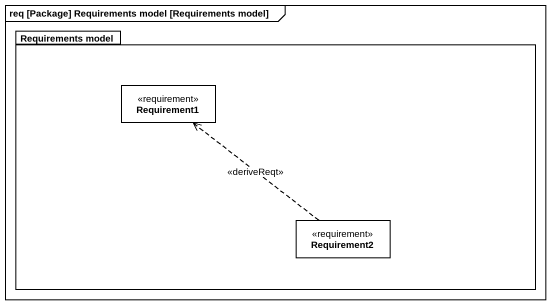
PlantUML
@startuml
mainframe req [Package] Requirements model [Requirements model]
hide circle
hide empty members
package "Requirements model" as Requirements_model {
  class Requirement1 <<requirement>>
  class Requirement2 <<requirement>>
}
Requirement2 .up.> Requirement1 : <<deriveReqt>>
@enduml
